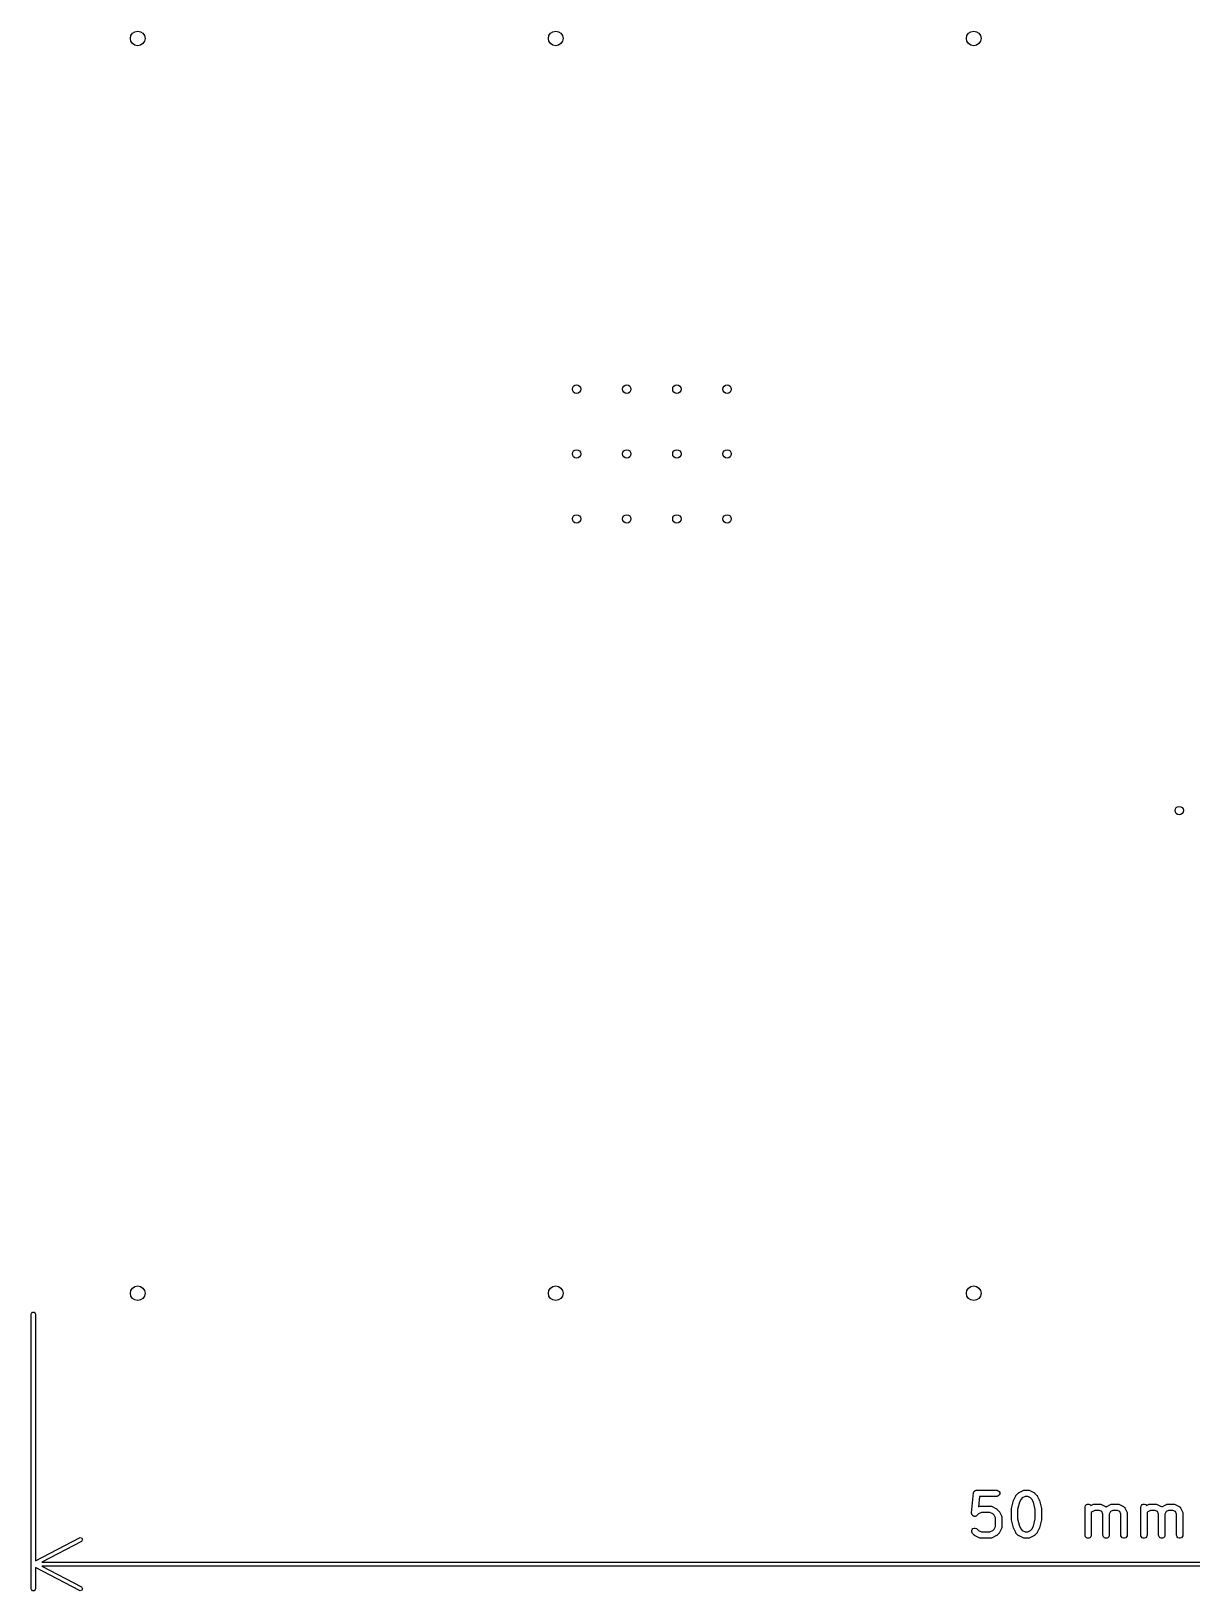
# Model space of a CAD drawing. Extents: x 4.94 to 7.12, y -4.41 to -2.94.
# Drawn here: x 4.937 to 6.03, y -4.411 to -2.943 of the extents above; entities that cross this region are included whole.
import ezdxf

# ---------------------------------------------------------------- set-up
doc = ezdxf.new("R2010")
doc.units = 0
doc.header["$MEASUREMENT"] = 0
doc.layers.add('BLACK', color=7, linetype='CONTINUOUS')

msp = doc.modelspace()

# ---------------------------------------------------------------- linework, layer by layer
at = {"layer": 'BLACK', "linetype": 'CONTINUOUS'}
for p, q in [((4.9367, -4.1504), (4.9369, -4.1497)), ((4.9367, -4.4088), (4.9367, -4.1504)), ((4.9369, -4.1497), (4.9379, -4.1486)), ((4.9379, -4.1486), (4.9395, -4.1486)), ((4.9395, -4.1486), (4.9405, -4.1497)), ((4.9405, -4.1497), (4.9407, -4.1504)), ((4.9407, -4.1504), (4.9407, -4.3825)), ((5.8225, -4.3375), (5.8244, -4.3187)), ((5.8244, -4.3185), (5.8244, -4.3184)), ((5.8244, -4.3184), (5.8245, -4.3184)), ((5.8244, -4.3187), (5.8244, -4.3185)), ((5.8245, -4.3181), (5.8247, -4.3178)), ((5.8245, -4.3184), (5.8245, -4.3181)), ((5.8247, -4.3178), (5.8249, -4.3174)), ((5.8249, -4.3174), (5.825, -4.3173)), ((5.825, -4.3173), (5.8251, -4.3171)), ((5.8251, -4.3171), (5.8254, -4.3169)), ((5.8254, -4.3169), (5.8257, -4.3166)), ((5.8257, -4.3166), (5.8258, -4.3165)), ((5.8258, -4.3165), (5.826, -4.3164)), ((5.826, -4.3164), (5.8264, -4.3163)), ((5.8264, -4.3163), (5.8268, -4.3161)), ((5.8268, -4.3161), (5.827, -4.3161)), ((5.827, -4.3161), (5.8271, -4.3161)), ((5.8271, -4.3161), (5.8271, -4.3161)), ((5.8271, -4.3161), (5.8273, -4.3161)), ((5.8273, -4.3161), (5.8461, -4.3161)), ((5.83, -4.322), (5.829, -4.3317)), ((5.8461, -4.322), (5.83, -4.322)), ((5.8461, -4.3161), (5.8467, -4.3161)), ((5.8467, -4.3219), (5.8461, -4.322)), ((5.8467, -4.3161), (5.8477, -4.3166)), ((5.8477, -4.3215), (5.8467, -4.3219)), ((5.8477, -4.3166), (5.8485, -4.3174)), ((5.8485, -4.3206), (5.8477, -4.3215)), ((5.8485, -4.3174), (5.849, -4.3184)), ((5.849, -4.3196), (5.8485, -4.3206)), ((5.849, -4.3184), (5.849, -4.3196)), ((5.8601, -4.3333), (5.862, -4.3258)), ((5.862, -4.3257), (5.8621, -4.3255)), ((5.862, -4.3258), (5.862, -4.3257)), ((5.862, -4.3257), (5.862, -4.3257)), ((5.8621, -4.3255), (5.8622, -4.3252)), ((5.8622, -4.3252), (5.8641, -4.3214)), ((5.8622, -4.3252), (5.8622, -4.3252)), ((5.8622, -4.3252), (5.8622, -4.3252)), ((5.8641, -4.3214), (5.8642, -4.3212)), ((5.8642, -4.3212), (5.8643, -4.3211)), ((5.8643, -4.321), (5.8644, -4.3209)), ((5.8643, -4.3211), (5.8643, -4.321)), ((5.8644, -4.3209), (5.8646, -4.3207)), ((5.8644, -4.3209), (5.8644, -4.3209)), ((5.8646, -4.3207), (5.8665, -4.3188)), ((5.8676, -4.3275), (5.8659, -4.3344)), ((5.8665, -4.3188), (5.8667, -4.3186)), ((5.8667, -4.3186), (5.8668, -4.3186)), ((5.8668, -4.3186), (5.8669, -4.3185)), ((5.8669, -4.3185), (5.8669, -4.3184)), ((5.8669, -4.3184), (5.867, -4.3184)), ((5.867, -4.3184), (5.8673, -4.3182)), ((5.8673, -4.3182), (5.871, -4.3164)), ((5.8691, -4.3245), (5.8676, -4.3275)), ((5.8703, -4.3233), (5.8691, -4.3245)), ((5.873, -4.322), (5.8703, -4.3233)), ((5.871, -4.3164), (5.8716, -4.3162)), ((5.8716, -4.3162), (5.8717, -4.3162)), ((5.8717, -4.3162), (5.8718, -4.3161)), ((5.8718, -4.3161), (5.8723, -4.3161)), ((5.8723, -4.3161), (5.8761, -4.3161)), ((5.8754, -4.322), (5.873, -4.322)), ((5.8781, -4.3233), (5.8754, -4.322)), ((5.8761, -4.3161), (5.8767, -4.3161)), ((5.8767, -4.3161), (5.8768, -4.3162)), ((5.8768, -4.3162), (5.8769, -4.3162)), ((5.8769, -4.3162), (5.8774, -4.3164)), ((5.8774, -4.3164), (5.8812, -4.3182)), ((5.8793, -4.3245), (5.8781, -4.3233)), ((5.8808, -4.3275), (5.8793, -4.3245)), ((5.8825, -4.3344), (5.8808, -4.3275)), ((5.8812, -4.3182), (5.8814, -4.3184)), ((5.8814, -4.3184), (5.8815, -4.3184)), ((5.8815, -4.3184), (5.8816, -4.3185)), ((5.8816, -4.3185), (5.8816, -4.3186)), ((5.8816, -4.3186), (5.8817, -4.3186)), ((5.8817, -4.3186), (5.8819, -4.3188)), ((5.8819, -4.3188), (5.8838, -4.3207)), ((5.8838, -4.3207), (5.884, -4.3209)), ((5.884, -4.3209), (5.884, -4.3209)), ((5.884, -4.3209), (5.8841, -4.321)), ((5.8841, -4.321), (5.8842, -4.3211)), ((5.8842, -4.3211), (5.8842, -4.3212)), ((5.8842, -4.3212), (5.8843, -4.3214)), ((5.8843, -4.3214), (5.8862, -4.3252)), ((5.8862, -4.3252), (5.8862, -4.3252)), ((5.8862, -4.3252), (5.8863, -4.3252)), ((5.8863, -4.3252), (5.8863, -4.3255)), ((5.8863, -4.3255), (5.8864, -4.3257)), ((5.8864, -4.3257), (5.8864, -4.3257)), ((5.8864, -4.3257), (5.8864, -4.3258)), ((5.8864, -4.3258), (5.8883, -4.3333)), ((5.9294, -4.3316), (5.9299, -4.3305)), ((5.9299, -4.3305), (5.9307, -4.3297)), ((5.9307, -4.3297), (5.9318, -4.3292)), ((5.9318, -4.3292), (5.9329, -4.3292)), ((5.9329, -4.3292), (5.934, -4.3297)), ((5.934, -4.3297), (5.9347, -4.3304)), ((5.9347, -4.3304), (5.9366, -4.3295)), ((5.9366, -4.3295), (5.9372, -4.3293)), ((5.9372, -4.3293), (5.9373, -4.3293)), ((5.9373, -4.3293), (5.9374, -4.3292)), ((5.9374, -4.3292), (5.938, -4.3292)), ((5.938, -4.3292), (5.9436, -4.3292)), ((5.9436, -4.3292), (5.9442, -4.3292)), ((5.9442, -4.3292), (5.9442, -4.3293)), ((5.9442, -4.3293), (5.9444, -4.3293)), ((5.9444, -4.3293), (5.9449, -4.3295)), ((5.9449, -4.3295), (5.9486, -4.3314)), ((5.9498, -4.3314), (5.9535, -4.3295)), ((5.9535, -4.3295), (5.954, -4.3293)), ((5.954, -4.3293), (5.9541, -4.3293)), ((5.9541, -4.3293), (5.9542, -4.3292)), ((5.9542, -4.3292), (5.9548, -4.3292)), ((5.9548, -4.3292), (5.9604, -4.3292)), ((5.9604, -4.3292), (5.961, -4.3292)), ((5.961, -4.3292), (5.9611, -4.3293)), ((5.9611, -4.3293), (5.9612, -4.3293)), ((5.9612, -4.3293), (5.9618, -4.3295)), ((5.9618, -4.3295), (5.9655, -4.3314)), ((5.9819, -4.3316), (5.9824, -4.3305)), ((5.9824, -4.3305), (5.9832, -4.3297)), ((5.9832, -4.3297), (5.9842, -4.3292)), ((5.9842, -4.3292), (5.9854, -4.3292)), ((5.9854, -4.3292), (5.9865, -4.3297)), ((5.9865, -4.3297), (5.9872, -4.3304)), ((5.9872, -4.3304), (5.9891, -4.3295)), ((5.9891, -4.3295), (5.9897, -4.3293)), ((5.9897, -4.3293), (5.9898, -4.3293)), ((5.9898, -4.3293), (5.9899, -4.3292)), ((5.9899, -4.3292), (5.9904, -4.3292)), ((5.9904, -4.3292), (5.9961, -4.3292)), ((5.9961, -4.3292), (5.9966, -4.3292)), ((5.9966, -4.3292), (5.9967, -4.3293)), ((5.9967, -4.3293), (5.9968, -4.3293)), ((5.9968, -4.3293), (5.9974, -4.3295)), ((5.9974, -4.3295), (6.0011, -4.3314)), ((6.0022, -4.3314), (6.006, -4.3295)), ((6.006, -4.3295), (6.0065, -4.3293)), ((6.0065, -4.3293), (6.0066, -4.3293)), ((6.0066, -4.3293), (6.0067, -4.3292)), ((6.0067, -4.3292), (6.0073, -4.3292)), ((6.0073, -4.3292), (6.0129, -4.3292)), ((6.0129, -4.3292), (6.0135, -4.3292)), ((6.0135, -4.3292), (6.0136, -4.3293)), ((6.0136, -4.3293), (6.0137, -4.3293)), ((6.0137, -4.3293), (6.0143, -4.3295)), ((6.0143, -4.3295), (6.018, -4.3314)), ((5.8225, -4.338), (5.8225, -4.3375)), ((5.8226, -4.3382), (5.8225, -4.338)), ((5.8226, -4.3383), (5.8226, -4.3382)), ((5.8227, -4.3387), (5.8226, -4.3383)), ((5.8229, -4.3391), (5.8227, -4.3387)), ((5.823, -4.3393), (5.8229, -4.3391)), ((5.823, -4.3394), (5.823, -4.3393)), ((5.8233, -4.3397), (5.823, -4.3394)), ((5.8236, -4.34), (5.8233, -4.3397)), ((5.8237, -4.3401), (5.8236, -4.34)), ((5.8238, -4.3402), (5.8237, -4.3401)), ((5.8242, -4.3404), (5.8238, -4.3402)), ((5.8246, -4.3406), (5.8242, -4.3404)), ((5.8248, -4.3406), (5.8246, -4.3406)), ((5.8249, -4.3407), (5.8248, -4.3406)), ((5.8253, -4.3407), (5.8249, -4.3407)), ((5.8258, -4.3407), (5.8253, -4.3407)), ((5.8259, -4.3407), (5.8258, -4.3407)), ((5.826, -4.3407), (5.8259, -4.3407)), ((5.8264, -4.3405), (5.826, -4.3407)), ((5.8269, -4.3404), (5.8264, -4.3405)), ((5.827, -4.3403), (5.8269, -4.3404)), ((5.8271, -4.3402), (5.827, -4.3403)), ((5.8276, -4.3398), (5.8271, -4.3402)), ((5.8291, -4.3383), (5.8276, -4.3398)), ((5.829, -4.3317), (5.8298, -4.3314)), ((5.8318, -4.337), (5.8291, -4.3383)), ((5.8298, -4.3314), (5.8303, -4.3312)), ((5.8303, -4.3312), (5.8304, -4.3312)), ((5.8304, -4.3312), (5.8305, -4.3311)), ((5.8305, -4.3311), (5.8311, -4.3311)), ((5.8311, -4.3311), (5.8405, -4.3311)), ((5.8398, -4.337), (5.8318, -4.337)), ((5.8425, -4.3383), (5.8398, -4.337)), ((5.8405, -4.3311), (5.841, -4.3311)), ((5.841, -4.3311), (5.8411, -4.3312)), ((5.8411, -4.3312), (5.8412, -4.3312)), ((5.8412, -4.3312), (5.8418, -4.3314)), ((5.8418, -4.3314), (5.8455, -4.3332)), ((5.8437, -4.3395), (5.8425, -4.3383)), ((5.845, -4.3422), (5.8437, -4.3395)), ((5.845, -4.3502), (5.845, -4.3422)), ((5.8455, -4.3332), (5.8458, -4.3334)), ((5.8458, -4.3334), (5.8459, -4.3334)), ((5.8459, -4.3334), (5.8459, -4.3335)), ((5.8459, -4.3335), (5.846, -4.3335)), ((5.846, -4.3335), (5.8461, -4.3336)), ((5.8461, -4.3336), (5.8463, -4.3338)), ((5.8463, -4.3338), (5.8482, -4.3357)), ((5.8482, -4.3357), (5.8484, -4.3359)), ((5.8484, -4.3359), (5.8484, -4.3359)), ((5.8484, -4.3359), (5.8485, -4.336)), ((5.8485, -4.336), (5.8485, -4.3361)), ((5.8485, -4.3361), (5.8486, -4.3362)), ((5.8486, -4.3362), (5.8487, -4.3364)), ((5.8487, -4.3364), (5.8506, -4.3402)), ((5.8506, -4.3402), (5.8508, -4.3407)), ((5.8508, -4.3407), (5.8508, -4.3408)), ((5.8508, -4.3408), (5.8509, -4.3409)), ((5.8509, -4.3409), (5.8509, -4.3415)), ((5.8509, -4.3415), (5.8509, -4.3509)), ((5.86, -4.3336), (5.8601, -4.3334)), ((5.86, -4.3339), (5.86, -4.3336)), ((5.86, -4.334), (5.86, -4.3339)), ((5.86, -4.3339), (5.86, -4.3339)), ((5.86, -4.3434), (5.86, -4.334)), ((5.86, -4.3435), (5.86, -4.3434)), ((5.86, -4.3437), (5.86, -4.3435)), ((5.86, -4.3435), (5.86, -4.3435)), ((5.8601, -4.344), (5.86, -4.3437)), ((5.8601, -4.3334), (5.8601, -4.3333)), ((5.8601, -4.3334), (5.8601, -4.3334)), ((5.8601, -4.3441), (5.8601, -4.344)), ((5.8601, -4.344), (5.8601, -4.344)), ((5.862, -4.3516), (5.8601, -4.3441)), ((5.8659, -4.3344), (5.8659, -4.343)), ((5.8659, -4.343), (5.8676, -4.3498)), ((5.8808, -4.3498), (5.8825, -4.343)), ((5.8825, -4.343), (5.8825, -4.3344)), ((5.8883, -4.3441), (5.8864, -4.3516)), ((5.8883, -4.3333), (5.8883, -4.3334)), ((5.8883, -4.3334), (5.8884, -4.3334)), ((5.8884, -4.344), (5.8883, -4.344)), ((5.8883, -4.344), (5.8883, -4.3441)), ((5.8884, -4.3334), (5.8884, -4.3336)), ((5.8884, -4.3336), (5.8884, -4.3339)), ((5.8884, -4.3339), (5.8884, -4.3339)), ((5.8884, -4.3339), (5.8884, -4.334)), ((5.8884, -4.334), (5.8884, -4.3434)), ((5.8884, -4.3434), (5.8884, -4.3435)), ((5.8884, -4.3435), (5.8884, -4.3435)), ((5.8884, -4.3435), (5.8884, -4.3437)), ((5.8884, -4.3437), (5.8884, -4.344)), ((5.9294, -4.3321), (5.9294, -4.3316)), ((5.9294, -4.3584), (5.9294, -4.3321)), ((5.936, -4.3364), (5.9353, -4.3371)), ((5.9353, -4.3371), (5.9353, -4.3584)), ((5.9386, -4.3351), (5.936, -4.3364)), ((5.9429, -4.3351), (5.9386, -4.3351)), ((5.9451, -4.3362), (5.9429, -4.3351)), ((5.9462, -4.3385), (5.9451, -4.3362)), ((5.9462, -4.3584), (5.9462, -4.3385)), ((5.9486, -4.3314), (5.9487, -4.3314)), ((5.9487, -4.3314), (5.9488, -4.3314)), ((5.9488, -4.3314), (5.9488, -4.3315)), ((5.9488, -4.3315), (5.9491, -4.3317)), ((5.9491, -4.3317), (5.9492, -4.3317)), ((5.9492, -4.3317), (5.9493, -4.3317)), ((5.9493, -4.3317), (5.9496, -4.3315)), ((5.9496, -4.3315), (5.9496, -4.3314)), ((5.9496, -4.3314), (5.9497, -4.3314)), ((5.9497, -4.3314), (5.9498, -4.3314)), ((5.9533, -4.3362), (5.9522, -4.3385)), ((5.9522, -4.3385), (5.9522, -4.3584)), ((5.9555, -4.3351), (5.9533, -4.3362)), ((5.9598, -4.3351), (5.9555, -4.3351)), ((5.962, -4.3362), (5.9598, -4.3351)), ((5.9631, -4.3385), (5.962, -4.3362)), ((5.9631, -4.3584), (5.9631, -4.3385)), ((5.9655, -4.3314), (5.9656, -4.3314)), ((5.9656, -4.3314), (5.9657, -4.3314)), ((5.9657, -4.3314), (5.9657, -4.3315)), ((5.9657, -4.3315), (5.966, -4.3317)), ((5.966, -4.3317), (5.9663, -4.332)), ((5.9663, -4.332), (5.9665, -4.3322)), ((5.9665, -4.3322), (5.9667, -4.3325)), ((5.9667, -4.3325), (5.9668, -4.3325)), ((5.9668, -4.3325), (5.9668, -4.3326)), ((5.9668, -4.3326), (5.9668, -4.3327)), ((5.9668, -4.3327), (5.9687, -4.3364)), ((5.9687, -4.3364), (5.9689, -4.337)), ((5.9689, -4.337), (5.9689, -4.3371)), ((5.9689, -4.3371), (5.969, -4.3372)), ((5.969, -4.3372), (5.969, -4.3378)), ((5.969, -4.3378), (5.969, -4.3584)), ((5.9819, -4.3321), (5.9819, -4.3316)), ((5.9819, -4.3584), (5.9819, -4.3321)), ((5.9884, -4.3364), (5.9878, -4.3371)), ((5.9878, -4.3371), (5.9878, -4.3584)), ((5.9911, -4.3351), (5.9884, -4.3364)), ((5.9954, -4.3351), (5.9911, -4.3351)), ((5.9976, -4.3362), (5.9954, -4.3351)), ((5.9987, -4.3385), (5.9976, -4.3362)), ((5.9987, -4.3584), (5.9987, -4.3385)), ((6.0011, -4.3314), (6.0012, -4.3314)), ((6.0012, -4.3314), (6.0013, -4.3314)), ((6.0013, -4.3314), (6.0013, -4.3315)), ((6.0013, -4.3315), (6.0016, -4.3317)), ((6.0016, -4.3317), (6.0017, -4.3317)), ((6.0017, -4.3317), (6.0018, -4.3317)), ((6.0018, -4.3317), (6.002, -4.3315)), ((6.002, -4.3315), (6.0021, -4.3314)), ((6.0021, -4.3314), (6.0022, -4.3314)), ((6.0022, -4.3314), (6.0022, -4.3314)), ((6.0058, -4.3362), (6.0046, -4.3385)), ((6.0046, -4.3385), (6.0046, -4.3584)), ((6.008, -4.3351), (6.0058, -4.3362)), ((6.0122, -4.3351), (6.008, -4.3351)), ((6.0145, -4.3362), (6.0122, -4.3351)), ((6.0156, -4.3385), (6.0145, -4.3362)), ((6.0156, -4.3584), (6.0156, -4.3385)), ((6.018, -4.3314), (6.0181, -4.3314)), ((6.0181, -4.3314), (6.0182, -4.3314)), ((6.0182, -4.3314), (6.0182, -4.3315)), ((6.0182, -4.3315), (6.0185, -4.3317)), ((6.0185, -4.3317), (6.0187, -4.332)), ((6.0187, -4.332), (6.019, -4.3322)), ((6.019, -4.3322), (6.0192, -4.3325)), ((6.0192, -4.3325), (6.0193, -4.3325)), ((6.0193, -4.3325), (6.0193, -4.3326)), ((6.0193, -4.3326), (6.0193, -4.3327)), ((6.0193, -4.3327), (6.0212, -4.3364)), ((6.0212, -4.3364), (6.0214, -4.337)), ((6.0214, -4.337), (6.0214, -4.3371)), ((6.0214, -4.3371), (6.0215, -4.3372)), ((6.0215, -4.3372), (6.0215, -4.3378)), ((6.0215, -4.3378), (6.0215, -4.3584)), ((5.8226, -4.3541), (5.823, -4.353)), ((5.8226, -4.3552), (5.8226, -4.3541)), ((5.823, -4.3563), (5.8226, -4.3552)), ((5.823, -4.353), (5.8238, -4.3522)), ((5.8234, -4.3567), (5.823, -4.3563)), ((5.8253, -4.3586), (5.8234, -4.3567)), ((5.8238, -4.3522), (5.8249, -4.3517)), ((5.8249, -4.3517), (5.826, -4.3517)), ((5.8255, -4.3588), (5.8253, -4.3586)), ((5.8256, -4.3589), (5.8255, -4.3588)), ((5.8255, -4.3588), (5.8255, -4.3588)), ((5.8257, -4.359), (5.8256, -4.3589)), ((5.8258, -4.359), (5.8257, -4.359)), ((5.826, -4.3591), (5.8258, -4.359)), ((5.826, -4.3517), (5.8271, -4.3522)), ((5.8298, -4.361), (5.826, -4.3591)), ((5.8271, -4.3522), (5.8276, -4.3525)), ((5.8276, -4.3525), (5.8291, -4.3541)), ((5.8291, -4.3541), (5.8318, -4.3554)), ((5.8318, -4.3554), (5.8398, -4.3554)), ((5.8398, -4.3554), (5.8425, -4.3541)), ((5.8455, -4.3591), (5.8418, -4.361)), ((5.8425, -4.3541), (5.8437, -4.3529)), ((5.8437, -4.3529), (5.845, -4.3502)), ((5.8458, -4.359), (5.8455, -4.3591)), ((5.8459, -4.359), (5.8458, -4.359)), ((5.846, -4.3588), (5.8459, -4.3589)), ((5.8459, -4.3589), (5.8459, -4.359)), ((5.8461, -4.3588), (5.846, -4.3588)), ((5.8463, -4.3586), (5.8461, -4.3588)), ((5.8482, -4.3567), (5.8463, -4.3586)), ((5.8484, -4.3565), (5.8482, -4.3567)), ((5.8485, -4.3564), (5.8484, -4.3564)), ((5.8484, -4.3564), (5.8484, -4.3565)), ((5.8486, -4.3562), (5.8485, -4.3563)), ((5.8485, -4.3563), (5.8485, -4.3564)), ((5.8487, -4.3559), (5.8486, -4.3562)), ((5.8506, -4.3522), (5.8487, -4.3559)), ((5.8508, -4.3517), (5.8506, -4.3522)), ((5.8509, -4.3515), (5.8508, -4.3516)), ((5.8508, -4.3516), (5.8508, -4.3517)), ((5.8509, -4.3509), (5.8509, -4.3515)), ((5.862, -4.3517), (5.862, -4.3516)), ((5.862, -4.3516), (5.862, -4.3516)), ((5.8621, -4.3519), (5.862, -4.3517)), ((5.8622, -4.3521), (5.8621, -4.3519)), ((5.8622, -4.3522), (5.8622, -4.3521)), ((5.8641, -4.3559), (5.8622, -4.3522)), ((5.8622, -4.3522), (5.8622, -4.3522)), ((5.8642, -4.3562), (5.8641, -4.3559)), ((5.8643, -4.3563), (5.8642, -4.3562)), ((5.8643, -4.3564), (5.8643, -4.3563)), ((5.8644, -4.3564), (5.8643, -4.3564)), ((5.8644, -4.3565), (5.8644, -4.3564)), ((5.8646, -4.3567), (5.8644, -4.3565)), ((5.8665, -4.3586), (5.8646, -4.3567)), ((5.8667, -4.3588), (5.8665, -4.3586)), ((5.8668, -4.3588), (5.8667, -4.3588)), ((5.8669, -4.3589), (5.8668, -4.3588)), ((5.8669, -4.359), (5.8669, -4.3589)), ((5.867, -4.359), (5.8669, -4.359)), ((5.8673, -4.3591), (5.867, -4.359)), ((5.871, -4.361), (5.8673, -4.3591)), ((5.8676, -4.3498), (5.8691, -4.3529)), ((5.8691, -4.3529), (5.8703, -4.3541)), ((5.8703, -4.3541), (5.873, -4.3554)), ((5.873, -4.3554), (5.8754, -4.3554)), ((5.8754, -4.3554), (5.8781, -4.3541)), ((5.8812, -4.3591), (5.8774, -4.361)), ((5.8781, -4.3541), (5.8793, -4.3529)), ((5.8793, -4.3529), (5.8808, -4.3498)), ((5.8814, -4.359), (5.8812, -4.3591)), ((5.8815, -4.359), (5.8814, -4.359)), ((5.8816, -4.3589), (5.8815, -4.359)), ((5.8817, -4.3588), (5.8816, -4.3588)), ((5.8816, -4.3588), (5.8816, -4.3589)), ((5.8819, -4.3586), (5.8817, -4.3588)), ((5.8838, -4.3567), (5.8819, -4.3586)), ((5.884, -4.3565), (5.8838, -4.3567)), ((5.8841, -4.3564), (5.884, -4.3564)), ((5.884, -4.3564), (5.884, -4.3565)), ((5.8842, -4.3563), (5.8841, -4.3564)), ((5.8843, -4.3559), (5.8842, -4.3562)), ((5.8842, -4.3562), (5.8842, -4.3563)), ((5.8862, -4.3522), (5.8843, -4.3559)), ((5.8863, -4.3521), (5.8862, -4.3522)), ((5.8862, -4.3522), (5.8862, -4.3522)), ((5.8864, -4.3517), (5.8863, -4.3519)), ((5.8863, -4.3519), (5.8863, -4.3521)), ((5.8864, -4.3516), (5.8864, -4.3516)), ((5.8864, -4.3516), (5.8864, -4.3517)), ((5.9294, -4.359), (5.9294, -4.3584)), ((5.9299, -4.36), (5.9294, -4.359)), ((5.9307, -4.3608), (5.9299, -4.36)), ((5.9348, -4.36), (5.934, -4.3608)), ((5.9352, -4.359), (5.9348, -4.36)), ((5.9353, -4.3584), (5.9352, -4.359)), ((5.9463, -4.359), (5.9462, -4.3584)), ((5.9467, -4.36), (5.9463, -4.359)), ((5.9476, -4.3608), (5.9467, -4.36)), ((5.9517, -4.36), (5.9508, -4.3608)), ((5.9521, -4.359), (5.9517, -4.36)), ((5.9522, -4.3584), (5.9521, -4.359)), ((5.9632, -4.359), (5.9631, -4.3584)), ((5.9636, -4.36), (5.9632, -4.359)), ((5.9644, -4.3608), (5.9636, -4.36)), ((5.9685, -4.36), (5.9677, -4.3608)), ((5.969, -4.359), (5.9685, -4.36)), ((5.969, -4.3584), (5.969, -4.359)), ((5.9819, -4.359), (5.9819, -4.3584)), ((5.9824, -4.36), (5.9819, -4.359)), ((5.9832, -4.3608), (5.9824, -4.36)), ((5.9873, -4.36), (5.9865, -4.3608)), ((5.9877, -4.359), (5.9873, -4.36)), ((5.9878, -4.3584), (5.9877, -4.359)), ((5.9988, -4.359), (5.9987, -4.3584)), ((5.9992, -4.36), (5.9988, -4.359)), ((6.0001, -4.3608), (5.9992, -4.36)), ((6.0041, -4.36), (6.0033, -4.3608)), ((6.0046, -4.359), (6.0041, -4.36)), ((6.0046, -4.3584), (6.0046, -4.359)), ((6.0157, -4.359), (6.0156, -4.3584)), ((6.0161, -4.36), (6.0157, -4.359)), ((6.0169, -4.3608), (6.0161, -4.36)), ((6.021, -4.36), (6.0202, -4.3608)), ((6.0215, -4.359), (6.021, -4.36)), ((6.0215, -4.3584), (6.0215, -4.359)), ((4.9407, -4.3825), (4.9821, -4.3609)), ((4.984, -4.3644), (4.9467, -4.3838)), ((4.9821, -4.3609), (4.9829, -4.3607)), ((4.9829, -4.3607), (4.9843, -4.3612)), ((4.9846, -4.3639), (4.984, -4.3644)), ((4.9843, -4.3612), (4.985, -4.3625)), ((4.985, -4.3625), (4.9846, -4.3639)), ((5.8303, -4.3612), (5.8298, -4.361)), ((5.8304, -4.3612), (5.8303, -4.3612)), ((5.8305, -4.3613), (5.8304, -4.3612)), ((5.8311, -4.3613), (5.8305, -4.3613)), ((5.8405, -4.3613), (5.8311, -4.3613)), ((5.841, -4.3613), (5.8405, -4.3613)), ((5.8411, -4.3612), (5.841, -4.3613)), ((5.8412, -4.3612), (5.8411, -4.3612)), ((5.8418, -4.361), (5.8412, -4.3612)), ((5.8716, -4.3612), (5.871, -4.361)), ((5.8717, -4.3612), (5.8716, -4.3612)), ((5.8718, -4.3613), (5.8717, -4.3612)), ((5.8723, -4.3613), (5.8718, -4.3613)), ((5.8761, -4.3613), (5.8723, -4.3613)), ((5.8767, -4.3613), (5.8761, -4.3613)), ((5.8768, -4.3612), (5.8767, -4.3613)), ((5.8769, -4.3612), (5.8768, -4.3612)), ((5.8774, -4.361), (5.8769, -4.3612)), ((5.9318, -4.3613), (5.9307, -4.3608)), ((5.9329, -4.3613), (5.9318, -4.3613)), ((5.934, -4.3608), (5.9329, -4.3613)), ((5.9486, -4.3613), (5.9476, -4.3608)), ((5.9498, -4.3613), (5.9486, -4.3613)), ((5.9508, -4.3608), (5.9498, -4.3613)), ((5.9655, -4.3613), (5.9644, -4.3608)), ((5.9666, -4.3613), (5.9655, -4.3613)), ((5.9677, -4.3608), (5.9666, -4.3613)), ((5.9842, -4.3613), (5.9832, -4.3608)), ((5.9854, -4.3613), (5.9842, -4.3613)), ((5.9865, -4.3608), (5.9854, -4.3613)), ((6.0011, -4.3613), (6.0001, -4.3608)), ((6.0023, -4.3613), (6.0011, -4.3613)), ((6.0033, -4.3608), (6.0023, -4.3613)), ((6.018, -4.3613), (6.0169, -4.3608)), ((6.0191, -4.3613), (6.018, -4.3613)), ((6.0202, -4.3608), (6.0191, -4.3613)), ((4.9821, -4.4106), (4.9407, -4.389)), ((4.9407, -4.389), (4.9407, -4.4088)), ((4.9467, -4.3838), (6.8992, -4.3838)), ((6.8992, -4.3877), (4.9467, -4.3877)), ((4.9467, -4.3877), (4.984, -4.4071)), ((4.9369, -4.4096), (4.9367, -4.4088)), ((4.9379, -4.4107), (4.9369, -4.4096)), ((4.9395, -4.4107), (4.9379, -4.4107)), ((4.9405, -4.4096), (4.9395, -4.4107)), ((4.9407, -4.4088), (4.9405, -4.4096)), ((4.9829, -4.4108), (4.9821, -4.4106)), ((4.9843, -4.4103), (4.9829, -4.4108)), ((4.984, -4.4071), (4.9846, -4.4076)), ((4.985, -4.409), (4.9843, -4.4103)), ((4.9846, -4.4076), (4.985, -4.409))]:
    msp.add_line(p, q, dxfattribs=at)
at = {"layer": 'BLACK'}
for centre, radius in [((5.0371, -2.9496), 0.00689), ((5.0371, -2.9496), 0.00689), ((5.4308, -2.9496), 0.00689), ((5.4308, -2.9496), 0.00689), ((5.8245, -2.9496), 0.00689), ((5.8245, -2.9496), 0.00689), ((5.4504, -3.2797), 0.00394), ((5.4504, -3.2797), 0.00394), ((5.4977, -3.2797), 0.00394), ((5.4977, -3.2797), 0.00394), ((5.5449, -3.2797), 0.00394), ((5.5449, -3.2797), 0.00394), ((5.5922, -3.2797), 0.00394), ((5.5922, -3.2797), 0.00394), ((5.4504, -3.3407), 0.00394), ((5.4504, -3.3407), 0.00394), ((5.4977, -3.3407), 0.00394), ((5.4977, -3.3407), 0.00394), ((5.5449, -3.3407), 0.00394), ((5.5449, -3.3407), 0.00394), ((5.5922, -3.3407), 0.00394), ((5.5922, -3.3407), 0.00394), ((5.4504, -3.4018), 0.00394), ((5.4504, -3.4018), 0.00394), ((5.4977, -3.4018), 0.00394), ((5.4977, -3.4018), 0.00394), ((5.5449, -3.4018), 0.00394), ((5.5449, -3.4018), 0.00394), ((5.5922, -3.4018), 0.00394), ((5.5922, -3.4018), 0.00394), ((6.0181, -3.6764), 0.00394), ((6.0181, -3.6764), 0.00394), ((5.0371, -4.1307), 0.00689), ((5.0371, -4.1307), 0.00689), ((5.4308, -4.1307), 0.00689), ((5.4308, -4.1307), 0.00689), ((5.8245, -4.1307), 0.00689), ((5.8245, -4.1307), 0.00689)]:
    msp.add_circle(centre, radius, dxfattribs=at)

doc.saveas('drawing.dxf')
